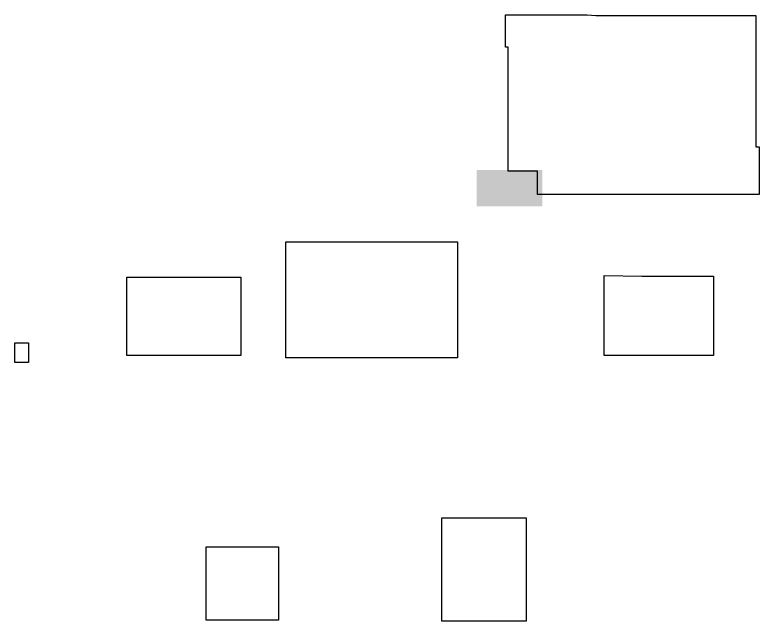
# Model space of a CAD drawing. Header units: millimetres. Extents: x 2463 to 59352, y -11079 to 11941.
# Drawn here: x 2463 to 4476, y 972 to 2613 of the extents above; entities that cross this region are included whole.
import ezdxf

# ---------------------------------------------------------------- set-up
doc = ezdxf.new("R2010")
doc.units = ezdxf.units.MM
doc.header["$LTSCALE"] = 10
doc.layers.add('标准图框-禹川', color=7, linetype='Continuous')
picture_1 = doc.add_image_def('image1.jpg', size_in_pixel=(3307, 2339))
picture_2 = doc.add_image_def('image3.jpg', size_in_pixel=(5106, 3512))
picture_3 = doc.add_image_def('image4.png', size_in_pixel=(1584, 2258))
picture_4 = doc.add_image_def('image5.png', size_in_pixel=(9925, 7017))
picture_5 = doc.add_image_def('image6.png', size_in_pixel=(9925, 7017))
picture_6 = doc.add_image_def('image8.png', size_in_pixel=(899, 909))
picture_7 = doc.add_image_def('image9.png', size_in_pixel=(638, 783))

msp = doc.modelspace()

# ---------------------------------------------------------------- hatches: boundary and pattern name
at = {"layer": '标准图框-禹川', "true_color": 0xffffff}
h = msp.add_hatch(color=7, dxfattribs=at)
h.dxf.hatch_style = 1
h.paths.add_polyline_path([(3712.3, 2193.5), (3889.7, 2193.5), (3889.7, 2094.4), (3712.3, 2094.4)])

# ---------------------------------------------------------------- pictures from other files: only their frames are drawn
image = msp.add_image(picture_1, insert=(3175.7, 1655.5), size_in_units=(504, 356.5))
image.set_boundary_path([(131.1, 86.7), (3177.3, 2148.8)])
at = {"layer": '标准图框-禹川'}
image = msp.add_image(picture_5, insert=(3734.7, 2110.6), size_in_units=(760.5, 537.6), dxfattribs=at)
image.set_boundary_path([(3910, 480.2), (9563, 480.2), (9563, 5123), (9681.3, 5123), (9681.3, 6802.1), (1855.1, 6802.1), (1855.1, 5980), (815.5, 5980), (815.5, 1599.3), (727.8, 1599.3), (727.8, 458), (3603.9, 458), (3910, 480.2)])
image = msp.add_image(picture_2, insert=(2765.6, 1691.3), size_in_units=(308.4, 212.1), dxfattribs=at)
image.dxf.flags = 7
image = msp.add_image(picture_4, insert=(4025.4, 1684.2), size_in_units=(336.1, 237.6), dxfattribs=at)
image.set_boundary_path([(3956.6, 473), (9674, 473), (9674, 6814), (933, 6814), (933, 428.4), (3956.6, 473)])
image = msp.add_image(picture_3, insert=(2462.6, 1672), size_in_units=(37.1, 52.9), rotation=0, dxfattribs=at)
image.dxf.flags = 7
at = {"layer": '标准图框-禹川', "color": 18, "true_color": 0x000000}
image = msp.add_image(picture_7, insert=(3618.1, 971.7), size_in_units=(228.3, 280.1), dxfattribs=at)
image.dxf.flags = 7
image = msp.add_image(picture_6, insert=(2980.3, 974.5), size_in_units=(196, 198.2), dxfattribs=at)
image.dxf.flags = 7

doc.saveas('drawing.dxf')
